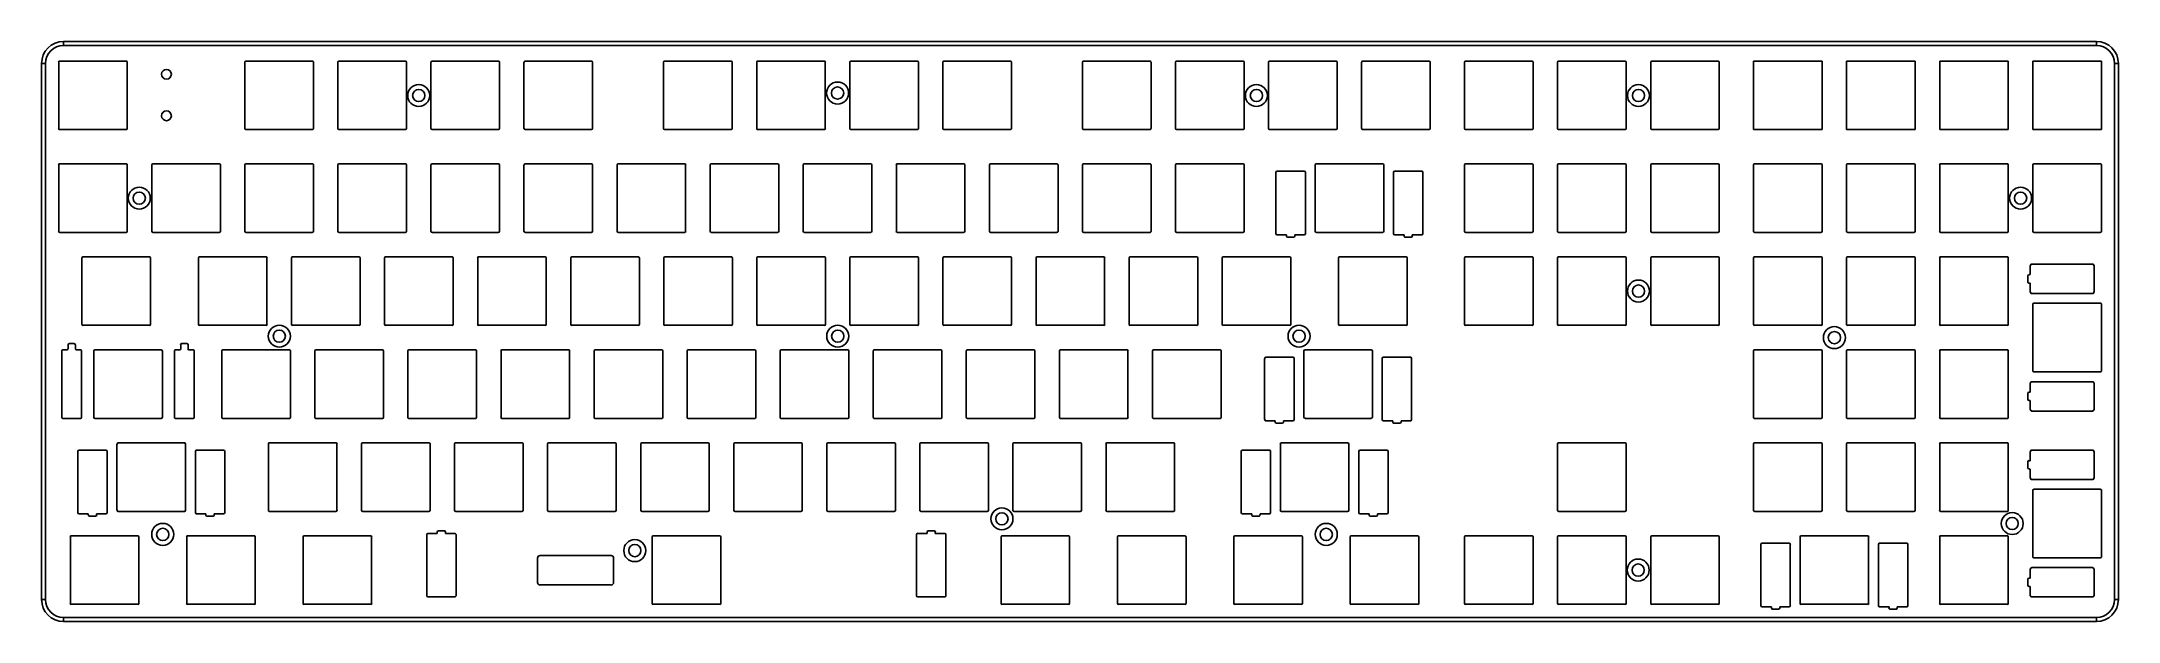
# Model space of a CAD drawing. Header units: millimetres. Extents: x 153 to 294, y 234 to 274.
import ezdxf

# ---------------------------------------------------------------- set-up
doc = ezdxf.new("R2010")
doc.units = ezdxf.units.MM
doc.header["$LTSCALE"] = 30.734
doc.layers.get('0').update_dxf_attribs({"linetype": 'CONTINUOUS'})

msp = doc.modelspace()

# ---------------------------------------------------------------- linework, layer by layer
at = {"color": 7, "linetype": 'Continuous'}
for p, q in [((154.54, 273.96), (154.54, 273.69)), ((154.54, 273.96), (292.87, 273.96)), ((292.87, 273.69), (154.54, 273.69)), ((292.87, 273.69), (292.87, 273.96)), ((153.04, 235.96), (153.04, 272.46)), ((153.31, 272.46), (153.04, 272.46)), ((153.31, 272.46), (153.31, 235.96)), ((154.21, 272.56), (154.21, 268.03)), ((158.81, 272.63), (154.27, 272.63)), ((158.87, 268.03), (158.87, 272.56)), ((166.87, 272.56), (166.87, 268.03)), ((171.47, 272.63), (166.94, 272.63)), ((171.54, 268.03), (171.54, 272.56)), ((173.21, 272.56), (173.21, 268.03)), ((177.81, 272.63), (173.27, 272.63)), ((177.87, 268.03), (177.87, 272.56)), ((179.54, 272.56), (179.54, 268.03)), ((184.14, 272.63), (179.61, 272.63)), ((184.21, 268.03), (184.21, 272.56)), ((185.87, 272.56), (185.87, 268.03)), ((190.47, 272.63), (185.94, 272.63)), ((190.54, 268.03), (190.54, 272.56)), ((195.37, 272.56), (195.37, 268.03)), ((199.97, 272.63), (195.44, 272.63)), ((200.04, 268.03), (200.04, 272.56)), ((201.71, 272.56), (201.71, 268.03)), ((206.31, 272.63), (201.77, 272.63)), ((206.37, 268.03), (206.37, 272.56)), ((208.04, 272.56), (208.04, 268.03)), ((212.64, 272.63), (208.11, 272.63)), ((212.71, 268.03), (212.71, 272.56)), ((214.37, 272.56), (214.37, 268.03)), ((218.97, 272.63), (214.44, 272.63)), ((219.04, 268.03), (219.04, 272.56)), ((223.87, 272.56), (223.87, 268.03)), ((228.47, 272.63), (223.94, 272.63)), ((228.54, 268.03), (228.54, 272.56)), ((230.21, 272.56), (230.21, 268.03)), ((234.81, 272.63), (230.27, 272.63)), ((234.87, 268.03), (234.87, 272.56)), ((236.54, 272.56), (236.54, 268.03)), ((241.14, 272.63), (236.61, 272.63)), ((241.21, 268.03), (241.21, 272.56)), ((242.87, 272.56), (242.87, 268.03)), ((247.47, 272.63), (242.94, 272.63)), ((247.54, 268.03), (247.54, 272.56)), ((249.87, 272.56), (249.87, 268.03)), ((254.47, 272.63), (249.94, 272.63)), ((254.54, 268.03), (254.54, 272.56)), ((256.21, 272.56), (256.21, 268.03)), ((260.81, 272.63), (256.27, 272.63)), ((260.87, 268.03), (260.87, 272.56)), ((262.54, 272.56), (262.54, 268.03)), ((267.14, 272.63), (262.61, 272.63)), ((267.21, 268.03), (267.21, 272.56)), ((269.54, 272.63), (274.21, 272.63)), ((269.54, 267.96), (269.54, 272.63)), ((274.21, 272.63), (274.21, 267.96)), ((275.87, 272.63), (280.54, 272.63)), ((275.87, 267.96), (275.87, 272.63)), ((280.54, 272.63), (280.54, 267.96)), ((282.21, 272.63), (286.87, 272.63)), ((282.21, 267.96), (282.21, 272.63)), ((286.87, 272.63), (286.87, 267.96)), ((288.54, 272.63), (293.21, 272.63)), ((288.54, 267.96), (288.54, 272.63)), ((293.21, 272.63), (293.21, 267.96)), ((294.37, 272.46), (294.11, 272.46)), ((294.11, 235.96), (294.11, 272.46)), ((294.37, 272.46), (294.37, 235.96)), ((154.27, 267.96), (158.81, 267.96)), ((166.94, 267.96), (171.47, 267.96)), ((173.27, 267.96), (177.81, 267.96)), ((179.61, 267.96), (184.14, 267.96)), ((185.94, 267.96), (190.47, 267.96)), ((195.44, 267.96), (199.97, 267.96)), ((201.77, 267.96), (206.31, 267.96)), ((208.11, 267.96), (212.64, 267.96)), ((214.44, 267.96), (218.97, 267.96)), ((223.94, 267.96), (228.47, 267.96)), ((230.27, 267.96), (234.81, 267.96)), ((236.61, 267.96), (241.14, 267.96)), ((242.94, 267.96), (247.47, 267.96)), ((249.94, 267.96), (254.47, 267.96)), ((256.27, 267.96), (260.81, 267.96)), ((262.61, 267.96), (267.14, 267.96)), ((274.21, 267.96), (269.54, 267.96)), ((280.54, 267.96), (275.87, 267.96)), ((286.87, 267.96), (282.21, 267.96)), ((293.21, 267.96), (288.54, 267.96)), ((154.21, 265.56), (154.21, 261.03)), ((158.81, 265.63), (154.27, 265.63)), ((158.87, 261.03), (158.87, 265.56)), ((160.54, 265.56), (160.54, 261.03)), ((165.14, 265.63), (160.61, 265.63)), ((165.21, 261.03), (165.21, 265.56)), ((166.87, 265.56), (166.87, 261.03)), ((171.47, 265.63), (166.94, 265.63)), ((171.54, 261.03), (171.54, 265.56)), ((173.21, 265.56), (173.21, 261.03)), ((177.81, 265.63), (173.27, 265.63)), ((177.87, 261.03), (177.87, 265.56)), ((179.54, 265.56), (179.54, 261.03)), ((184.14, 265.63), (179.61, 265.63)), ((184.21, 261.03), (184.21, 265.56)), ((185.87, 265.56), (185.87, 261.03)), ((190.47, 265.63), (185.94, 265.63)), ((190.54, 261.03), (190.54, 265.56)), ((192.21, 265.56), (192.21, 261.03)), ((196.81, 265.63), (192.27, 265.63)), ((196.87, 261.03), (196.87, 265.56)), ((198.54, 265.56), (198.54, 261.03)), ((203.14, 265.63), (198.61, 265.63)), ((203.21, 261.03), (203.21, 265.56)), ((204.87, 265.56), (204.87, 261.03)), ((209.47, 265.63), (204.94, 265.63)), ((209.54, 261.03), (209.54, 265.56)), ((211.21, 265.56), (211.21, 261.03)), ((215.81, 265.63), (211.27, 265.63)), ((215.87, 261.03), (215.87, 265.56)), ((217.54, 265.56), (217.54, 261.03)), ((222.14, 265.63), (217.61, 265.63)), ((222.21, 261.03), (222.21, 265.56)), ((223.87, 265.56), (223.87, 261.03)), ((228.47, 265.63), (223.94, 265.63)), ((228.54, 261.03), (228.54, 265.56)), ((230.21, 265.56), (230.21, 261.03)), ((234.81, 265.63), (230.27, 265.63)), ((234.87, 261.03), (234.87, 265.56)), ((237.04, 265.04), (237.04, 260.88)), ((238.96, 265.13), (237.12, 265.13)), ((239.04, 260.88), (239.04, 265.04)), ((239.71, 265.56), (239.71, 261.03)), ((244.31, 265.63), (239.77, 265.63)), ((244.37, 261.03), (244.37, 265.56)), ((245.04, 265.04), (245.04, 260.88)), ((246.96, 265.13), (245.12, 265.13)), ((247.04, 260.88), (247.04, 265.04)), ((249.87, 265.56), (249.87, 261.03)), ((254.47, 265.63), (249.94, 265.63)), ((254.54, 261.03), (254.54, 265.56)), ((256.21, 265.56), (256.21, 261.03)), ((260.81, 265.63), (256.27, 265.63)), ((260.87, 261.03), (260.87, 265.56)), ((262.54, 265.56), (262.54, 261.03)), ((267.14, 265.63), (262.61, 265.63)), ((267.21, 261.03), (267.21, 265.56)), ((269.54, 265.56), (269.54, 261.03)), ((274.14, 265.63), (269.61, 265.63)), ((274.21, 261.03), (274.21, 265.56)), ((275.87, 265.56), (275.87, 261.03)), ((280.47, 265.63), (275.94, 265.63)), ((280.54, 261.03), (280.54, 265.56)), ((282.21, 265.56), (282.21, 261.03)), ((286.81, 265.63), (282.27, 265.63)), ((286.87, 261.03), (286.87, 265.56)), ((288.54, 265.56), (288.54, 261.03)), ((293.14, 265.63), (288.61, 265.63)), ((293.21, 261.03), (293.21, 265.56)), ((154.27, 260.96), (158.81, 260.96)), ((160.61, 260.96), (165.14, 260.96)), ((166.94, 260.96), (171.47, 260.96)), ((173.27, 260.96), (177.81, 260.96)), ((179.61, 260.96), (184.14, 260.96)), ((185.94, 260.96), (190.47, 260.96)), ((192.27, 260.96), (196.81, 260.96)), ((198.61, 260.96), (203.14, 260.96)), ((204.94, 260.96), (209.47, 260.96)), ((211.27, 260.96), (215.81, 260.96)), ((217.61, 260.96), (222.14, 260.96)), ((223.94, 260.96), (228.47, 260.96)), ((230.27, 260.96), (234.81, 260.96)), ((237.12, 260.79), (237.76, 260.79)), ((237.76, 260.79), (237.76, 260.71)), ((237.84, 260.63), (238.24, 260.63)), ((238.32, 260.79), (238.96, 260.79)), ((238.32, 260.71), (238.32, 260.79)), ((239.77, 260.96), (244.31, 260.96)), ((245.12, 260.79), (245.76, 260.79)), ((245.76, 260.79), (245.76, 260.71)), ((245.84, 260.63), (246.24, 260.63)), ((246.32, 260.79), (246.96, 260.79)), ((246.32, 260.71), (246.32, 260.79)), ((249.94, 260.96), (254.47, 260.96)), ((256.27, 260.96), (260.81, 260.96)), ((262.61, 260.96), (267.14, 260.96)), ((269.61, 260.96), (274.14, 260.96)), ((275.94, 260.96), (280.47, 260.96)), ((282.27, 260.96), (286.81, 260.96)), ((288.61, 260.96), (293.14, 260.96)), ((155.79, 259.23), (155.79, 254.69)), ((160.39, 259.29), (155.86, 259.29)), ((160.46, 254.69), (160.46, 259.23)), ((163.72, 259.23), (163.72, 254.69)), ((168.32, 259.29), (163.78, 259.29)), ((168.38, 254.69), (168.38, 259.23)), ((170.05, 259.23), (170.05, 254.69)), ((174.65, 259.29), (170.12, 259.29)), ((174.72, 254.69), (174.72, 259.23)), ((176.38, 259.23), (176.38, 254.69)), ((180.98, 259.29), (176.45, 259.29)), ((181.05, 254.69), (181.05, 259.23)), ((182.72, 259.23), (182.72, 254.69)), ((187.32, 259.29), (182.78, 259.29)), ((187.38, 254.69), (187.38, 259.23)), ((189.05, 259.23), (189.05, 254.69)), ((193.65, 259.29), (189.12, 259.29)), ((193.72, 254.69), (193.72, 259.23)), ((195.38, 259.23), (195.38, 254.69)), ((199.98, 259.29), (195.45, 259.29)), ((200.05, 254.69), (200.05, 259.23)), ((201.72, 259.23), (201.72, 254.69)), ((206.32, 259.29), (201.78, 259.29)), ((206.38, 254.69), (206.38, 259.23)), ((208.05, 259.23), (208.05, 254.69)), ((212.65, 259.29), (208.12, 259.29)), ((212.72, 254.69), (212.72, 259.23)), ((214.38, 259.23), (214.38, 254.69)), ((218.98, 259.29), (214.45, 259.29)), ((219.05, 254.69), (219.05, 259.23)), ((220.72, 259.23), (220.72, 254.69)), ((225.32, 259.29), (220.78, 259.29)), ((225.38, 254.69), (225.38, 259.23)), ((227.05, 259.23), (227.05, 254.69)), ((231.65, 259.29), (227.12, 259.29)), ((231.72, 254.69), (231.72, 259.23)), ((233.38, 259.23), (233.38, 254.69)), ((237.98, 259.29), (233.45, 259.29)), ((238.05, 254.69), (238.05, 259.23)), ((241.3, 259.23), (241.3, 254.69)), ((245.9, 259.29), (241.37, 259.29)), ((245.97, 254.69), (245.97, 259.23)), ((249.87, 259.23), (249.87, 254.69)), ((254.47, 259.29), (249.94, 259.29)), ((254.54, 254.69), (254.54, 259.23)), ((256.21, 259.23), (256.21, 254.69)), ((260.81, 259.29), (256.27, 259.29)), ((260.87, 254.69), (260.87, 259.23)), ((262.54, 259.23), (262.54, 254.69)), ((267.14, 259.29), (262.61, 259.29)), ((267.21, 254.69), (267.21, 259.23)), ((269.54, 259.23), (269.54, 254.69)), ((274.14, 259.29), (269.61, 259.29)), ((274.21, 254.69), (274.21, 259.23)), ((275.87, 259.23), (275.87, 254.69)), ((280.47, 259.29), (275.94, 259.29)), ((280.54, 254.69), (280.54, 259.23)), ((282.21, 259.23), (282.21, 254.69)), ((286.81, 259.29), (282.27, 259.29)), ((286.87, 254.69), (286.87, 259.23)), ((288.37, 258.71), (288.37, 258.08)), ((292.62, 258.79), (288.46, 258.79)), ((292.71, 256.88), (292.71, 258.71)), ((288.21, 257.99), (288.21, 257.59)), ((288.37, 258.08), (288.29, 258.08)), ((288.29, 257.51), (288.37, 257.51)), ((288.37, 257.51), (288.37, 256.88)), ((288.46, 256.79), (292.62, 256.79)), ((288.54, 256.06), (288.54, 251.53)), ((293.14, 256.13), (288.61, 256.13)), ((293.21, 251.53), (293.21, 256.06)), ((155.86, 254.63), (160.39, 254.63)), ((163.78, 254.63), (168.32, 254.63)), ((170.12, 254.63), (174.65, 254.63)), ((176.45, 254.63), (180.98, 254.63)), ((182.78, 254.63), (187.32, 254.63)), ((189.12, 254.63), (193.65, 254.63)), ((195.45, 254.63), (199.98, 254.63)), ((201.78, 254.63), (206.32, 254.63)), ((208.12, 254.63), (212.65, 254.63)), ((214.45, 254.63), (218.98, 254.63)), ((220.78, 254.63), (225.32, 254.63)), ((227.12, 254.63), (231.65, 254.63)), ((233.45, 254.63), (237.98, 254.63)), ((241.37, 254.63), (245.9, 254.63)), ((249.94, 254.63), (254.47, 254.63)), ((256.27, 254.63), (260.81, 254.63)), ((262.61, 254.63), (267.14, 254.63)), ((269.61, 254.63), (274.14, 254.63)), ((275.94, 254.63), (280.47, 254.63)), ((282.27, 254.63), (286.81, 254.63)), ((154.84, 253.31), (154.84, 253.03)), ((155.27, 253.38), (154.91, 253.38)), ((155.34, 253.03), (155.34, 253.31)), ((162.51, 253.31), (162.51, 253.03)), ((162.94, 253.38), (162.57, 253.38)), ((163.01, 253.03), (163.01, 253.31)), ((154.42, 252.89), (154.42, 248.36)), ((154.77, 252.96), (154.49, 252.96)), ((155.69, 252.96), (155.41, 252.96)), ((155.76, 248.36), (155.76, 252.89)), ((156.59, 248.38), (156.59, 252.87)), ((156.68, 252.96), (161.17, 252.96)), ((161.26, 252.87), (161.26, 248.38)), ((162.09, 252.89), (162.09, 248.36)), ((162.44, 252.96), (162.16, 252.96)), ((163.36, 252.96), (163.07, 252.96)), ((163.42, 248.36), (163.42, 252.89)), ((165.31, 252.89), (165.31, 248.36)), ((169.91, 252.96), (165.37, 252.96)), ((169.97, 248.36), (169.97, 252.89)), ((171.64, 252.89), (171.64, 248.36)), ((176.24, 252.96), (171.71, 252.96)), ((176.31, 248.36), (176.31, 252.89)), ((177.97, 252.89), (177.97, 248.36)), ((182.57, 252.96), (178.04, 252.96)), ((182.64, 248.36), (182.64, 252.89)), ((184.31, 252.89), (184.31, 248.36)), ((188.91, 252.96), (184.37, 252.96)), ((188.97, 248.36), (188.97, 252.89)), ((190.64, 252.89), (190.64, 248.36)), ((195.24, 252.96), (190.71, 252.96)), ((195.31, 248.36), (195.31, 252.89)), ((196.97, 252.89), (196.97, 248.36)), ((201.57, 252.96), (197.04, 252.96)), ((201.64, 248.36), (201.64, 252.89)), ((203.31, 252.89), (203.31, 248.36)), ((207.91, 252.96), (203.37, 252.96)), ((207.97, 248.36), (207.97, 252.89)), ((209.64, 252.89), (209.64, 248.36)), ((214.24, 252.96), (209.71, 252.96)), ((214.31, 248.36), (214.31, 252.89)), ((215.97, 252.89), (215.97, 248.36)), ((220.57, 252.96), (216.04, 252.96)), ((220.64, 248.36), (220.64, 252.89)), ((222.31, 252.89), (222.31, 248.36)), ((226.91, 252.96), (222.37, 252.96)), ((226.97, 248.36), (226.97, 252.89)), ((228.64, 252.89), (228.64, 248.36)), ((233.24, 252.96), (228.71, 252.96)), ((233.31, 248.36), (233.31, 252.89)), ((236.27, 252.38), (236.27, 248.21)), ((238.19, 252.46), (236.36, 252.46)), ((238.27, 248.21), (238.27, 252.38)), ((238.94, 252.88), (238.94, 248.38)), ((243.52, 252.96), (239.02, 252.96)), ((243.61, 248.38), (243.61, 252.88)), ((244.27, 252.38), (244.27, 248.21)), ((246.19, 252.46), (244.36, 252.46)), ((246.27, 248.21), (246.27, 252.38)), ((269.54, 252.89), (269.54, 248.36)), ((274.14, 252.96), (269.61, 252.96)), ((274.21, 248.36), (274.21, 252.89)), ((275.87, 252.89), (275.87, 248.36)), ((280.47, 252.96), (275.94, 252.96)), ((280.54, 248.36), (280.54, 252.89)), ((282.21, 252.89), (282.21, 248.36)), ((286.81, 252.96), (282.27, 252.96)), ((286.87, 248.36), (286.87, 252.89)), ((288.37, 250.71), (288.37, 250.08)), ((292.62, 250.79), (288.46, 250.79)), ((288.61, 251.46), (293.14, 251.46)), ((292.71, 248.88), (292.71, 250.71)), ((288.21, 249.99), (288.21, 249.59)), ((288.37, 250.08), (288.29, 250.08)), ((288.29, 249.51), (288.37, 249.51)), ((288.37, 249.51), (288.37, 248.88)), ((288.46, 248.79), (292.62, 248.79)), ((154.49, 248.29), (155.69, 248.29)), ((161.17, 248.29), (156.68, 248.29)), ((162.16, 248.29), (163.36, 248.29)), ((165.37, 248.29), (169.91, 248.29)), ((171.71, 248.29), (176.24, 248.29)), ((178.04, 248.29), (182.57, 248.29)), ((184.37, 248.29), (188.91, 248.29)), ((190.71, 248.29), (195.24, 248.29)), ((197.04, 248.29), (201.57, 248.29)), ((203.37, 248.29), (207.91, 248.29)), ((209.71, 248.29), (214.24, 248.29)), ((216.04, 248.29), (220.57, 248.29)), ((222.37, 248.29), (226.91, 248.29)), ((228.71, 248.29), (233.24, 248.29)), ((236.36, 248.13), (236.99, 248.13)), ((236.99, 248.13), (236.99, 248.04)), ((237.07, 247.96), (237.47, 247.96)), ((237.56, 248.13), (238.19, 248.13)), ((237.56, 248.04), (237.56, 248.13)), ((239.02, 248.29), (243.52, 248.29)), ((244.36, 248.13), (244.99, 248.13)), ((244.99, 248.13), (244.99, 248.04)), ((245.07, 247.96), (245.47, 247.96)), ((245.56, 248.13), (246.19, 248.13)), ((245.56, 248.04), (245.56, 248.13)), ((269.61, 248.29), (274.14, 248.29)), ((275.94, 248.29), (280.47, 248.29)), ((282.27, 248.29), (286.81, 248.29)), ((155.51, 246.04), (155.51, 241.88)), ((157.42, 246.13), (155.59, 246.13)), ((157.51, 241.88), (157.51, 246.04)), ((158.17, 246.54), (158.17, 242.04)), ((162.76, 246.63), (158.26, 246.63)), ((162.84, 242.04), (162.84, 246.54)), ((163.51, 246.04), (163.51, 241.88)), ((165.42, 246.13), (163.59, 246.13)), ((165.51, 241.88), (165.51, 246.04)), ((168.48, 246.56), (168.48, 242.03)), ((173.08, 246.63), (168.54, 246.63)), ((173.14, 242.03), (173.14, 246.56)), ((174.81, 246.56), (174.81, 242.03)), ((179.41, 246.63), (174.88, 246.63)), ((179.48, 242.03), (179.48, 246.56)), ((181.14, 246.56), (181.14, 242.03)), ((185.74, 246.63), (181.21, 246.63)), ((185.81, 242.03), (185.81, 246.56)), ((187.48, 246.56), (187.48, 242.03)), ((192.08, 246.63), (187.54, 246.63)), ((192.14, 242.03), (192.14, 246.56)), ((193.81, 246.56), (193.81, 242.03)), ((198.41, 246.63), (193.88, 246.63)), ((198.48, 242.03), (198.48, 246.56)), ((200.14, 246.56), (200.14, 242.03)), ((204.74, 246.63), (200.21, 246.63)), ((204.81, 242.03), (204.81, 246.56)), ((206.48, 246.56), (206.48, 242.03)), ((211.08, 246.63), (206.54, 246.63)), ((211.14, 242.03), (211.14, 246.56)), ((212.81, 246.56), (212.81, 242.03)), ((217.41, 246.63), (212.88, 246.63)), ((217.48, 242.03), (217.48, 246.56)), ((219.14, 246.56), (219.14, 242.03)), ((223.74, 246.63), (219.21, 246.63)), ((223.81, 242.03), (223.81, 246.56)), ((225.48, 246.56), (225.48, 242.03)), ((230.08, 246.63), (225.54, 246.63)), ((230.14, 242.03), (230.14, 246.56)), ((234.67, 241.88), (234.67, 246.04)), ((234.76, 246.13), (236.59, 246.13)), ((236.67, 246.04), (236.67, 241.88)), ((237.34, 246.54), (237.34, 242.04)), ((241.92, 246.63), (237.42, 246.63)), ((242.01, 242.04), (242.01, 246.54)), ((242.67, 241.88), (242.67, 246.04)), ((242.76, 246.13), (244.59, 246.13)), ((244.67, 246.04), (244.67, 241.88)), ((256.21, 246.56), (256.21, 242.03)), ((260.81, 246.63), (256.27, 246.63)), ((260.87, 242.03), (260.87, 246.56)), ((269.54, 246.56), (269.54, 242.03)), ((274.14, 246.63), (269.61, 246.63)), ((274.21, 242.03), (274.21, 246.56)), ((275.87, 246.56), (275.87, 242.03)), ((280.47, 246.63), (275.94, 246.63)), ((280.54, 242.03), (280.54, 246.56)), ((282.21, 246.56), (282.21, 242.03)), ((286.81, 246.63), (282.27, 246.63)), ((286.87, 242.03), (286.87, 246.56)), ((288.37, 246.04), (288.37, 245.41)), ((292.62, 246.13), (288.46, 246.13)), ((292.71, 244.21), (292.71, 246.04)), ((288.21, 245.33), (288.21, 244.93)), ((288.37, 245.41), (288.29, 245.41)), ((288.29, 244.84), (288.37, 244.84)), ((288.37, 244.84), (288.37, 244.21)), ((288.46, 244.13), (292.62, 244.13)), ((288.54, 243.39), (288.54, 238.86)), ((293.14, 243.46), (288.61, 243.46)), ((293.21, 238.86), (293.21, 243.39)), ((155.59, 241.79), (156.22, 241.79)), ((156.22, 241.79), (156.22, 241.71)), ((156.79, 241.71), (156.79, 241.79)), ((156.79, 241.79), (157.42, 241.79)), ((158.26, 241.96), (162.76, 241.96)), ((163.59, 241.79), (164.22, 241.79)), ((164.22, 241.79), (164.22, 241.71)), ((164.79, 241.71), (164.79, 241.79)), ((164.79, 241.79), (165.42, 241.79)), ((168.54, 241.96), (173.08, 241.96)), ((174.88, 241.96), (179.41, 241.96)), ((181.21, 241.96), (185.74, 241.96)), ((187.54, 241.96), (192.08, 241.96)), ((193.88, 241.96), (198.41, 241.96)), ((200.21, 241.96), (204.74, 241.96)), ((206.54, 241.96), (211.08, 241.96)), ((212.88, 241.96), (217.41, 241.96)), ((219.21, 241.96), (223.74, 241.96)), ((225.54, 241.96), (230.08, 241.96)), ((235.39, 241.79), (234.76, 241.79)), ((235.39, 241.71), (235.39, 241.79)), ((236.59, 241.79), (235.96, 241.79)), ((235.96, 241.79), (235.96, 241.71)), ((237.42, 241.96), (241.92, 241.96)), ((243.39, 241.79), (242.76, 241.79)), ((243.39, 241.71), (243.39, 241.79)), ((244.59, 241.79), (243.96, 241.79)), ((243.96, 241.79), (243.96, 241.71)), ((256.27, 241.96), (260.81, 241.96)), ((269.61, 241.96), (274.14, 241.96)), ((275.94, 241.96), (280.47, 241.96)), ((282.27, 241.96), (286.81, 241.96)), ((159.6, 240.29), (155.06, 240.29)), ((156.31, 241.63), (156.71, 241.63)), ((167.52, 240.29), (162.98, 240.29)), ((164.31, 241.63), (164.71, 241.63)), ((175.44, 240.29), (170.9, 240.29)), ((179.25, 240.38), (179.25, 236.21)), ((179.96, 240.46), (179.33, 240.46)), ((179.96, 240.54), (179.96, 240.46)), ((180.45, 240.63), (180.05, 240.63)), ((180.53, 240.46), (180.53, 240.54)), ((181.16, 240.46), (180.53, 240.46)), ((181.25, 236.21), (181.25, 240.38)), ((199.19, 240.29), (194.66, 240.29)), ((212.58, 240.38), (212.58, 236.21)), ((213.3, 240.46), (212.66, 240.46)), ((213.3, 240.54), (213.3, 240.46)), ((213.78, 240.63), (213.38, 240.63)), ((213.86, 240.46), (213.86, 240.54)), ((214.5, 240.46), (213.86, 240.46)), ((214.58, 236.21), (214.58, 240.38)), ((222.93, 240.29), (218.4, 240.29)), ((230.85, 240.29), (226.32, 240.29)), ((238.77, 240.29), (234.24, 240.29)), ((235.87, 241.63), (235.47, 241.63)), ((246.69, 240.29), (242.16, 240.29)), ((243.87, 241.63), (243.47, 241.63)), ((254.47, 240.29), (249.94, 240.29)), ((260.81, 240.29), (256.27, 240.29)), ((267.14, 240.29), (262.61, 240.29)), ((277.31, 240.29), (272.77, 240.29)), ((286.81, 240.29), (282.27, 240.29)), ((155, 240.23), (155, 235.69)), ((159.66, 235.69), (159.66, 240.23)), ((162.92, 240.23), (162.92, 235.69)), ((167.58, 235.69), (167.58, 240.23)), ((170.84, 240.23), (170.84, 235.69)), ((175.5, 235.69), (175.5, 240.23)), ((186.96, 238.95), (191.8, 238.95)), ((194.59, 240.23), (194.59, 235.69)), ((199.26, 235.69), (199.26, 240.23)), ((218.33, 240.23), (218.33, 235.69)), ((223, 235.69), (223, 240.23)), ((226.25, 240.23), (226.25, 235.69)), ((230.92, 235.69), (230.92, 240.23)), ((234.17, 240.23), (234.17, 235.69)), ((238.84, 235.69), (238.84, 240.23)), ((242.09, 240.23), (242.09, 235.69)), ((246.76, 235.69), (246.76, 240.23)), ((249.87, 240.23), (249.87, 235.69)), ((254.54, 235.69), (254.54, 240.23)), ((256.21, 240.23), (256.21, 235.69)), ((260.87, 235.69), (260.87, 240.23)), ((262.54, 240.23), (262.54, 235.69)), ((267.21, 235.69), (267.21, 240.23)), ((270.04, 239.71), (270.04, 235.54)), ((271.96, 239.79), (270.12, 239.79)), ((272.04, 235.54), (272.04, 239.71)), ((272.71, 240.23), (272.71, 235.69)), ((277.37, 235.69), (277.37, 240.23)), ((278.04, 239.71), (278.04, 235.54)), ((279.96, 239.79), (278.12, 239.79)), ((280.04, 235.54), (280.04, 239.71)), ((282.21, 240.23), (282.21, 235.69)), ((286.87, 235.69), (286.87, 240.23)), ((186.8, 237.11), (186.8, 238.78)), ((191.96, 238.78), (191.96, 237.11)), ((288.37, 238.04), (288.37, 237.41)), ((292.62, 238.13), (288.46, 238.13)), ((288.61, 238.79), (293.14, 238.79)), ((292.71, 236.21), (292.71, 238.04)), ((179.33, 236.13), (181.16, 236.13)), ((191.8, 236.95), (186.96, 236.95)), ((212.66, 236.13), (214.5, 236.13)), ((288.21, 237.33), (288.21, 236.93)), ((288.37, 237.41), (288.29, 237.41)), ((288.29, 236.84), (288.37, 236.84)), ((288.37, 236.84), (288.37, 236.21)), ((288.46, 236.13), (292.62, 236.13)), ((153.04, 235.96), (153.31, 235.96)), ((154.54, 234.73), (154.54, 234.46)), ((154.54, 234.73), (292.87, 234.73)), ((155.06, 235.63), (159.6, 235.63)), ((162.98, 235.63), (167.52, 235.63)), ((170.9, 235.63), (175.44, 235.63)), ((194.66, 235.63), (199.19, 235.63)), ((218.4, 235.63), (222.93, 235.63)), ((226.32, 235.63), (230.85, 235.63)), ((234.24, 235.63), (238.77, 235.63)), ((242.16, 235.63), (246.69, 235.63)), ((249.94, 235.63), (254.47, 235.63)), ((256.27, 235.63), (260.81, 235.63)), ((262.61, 235.63), (267.14, 235.63)), ((270.12, 235.46), (270.76, 235.46)), ((270.76, 235.46), (270.76, 235.38)), ((270.84, 235.29), (271.24, 235.29)), ((271.32, 235.46), (271.96, 235.46)), ((271.32, 235.38), (271.32, 235.46)), ((272.77, 235.63), (277.31, 235.63)), ((278.12, 235.46), (278.76, 235.46)), ((278.76, 235.46), (278.76, 235.38)), ((278.84, 235.29), (279.24, 235.29)), ((279.32, 235.46), (279.96, 235.46)), ((279.32, 235.38), (279.32, 235.46)), ((282.27, 235.63), (286.81, 235.63)), ((292.87, 234.46), (292.87, 234.73)), ((294.11, 235.96), (294.37, 235.96)), ((292.87, 234.46), (154.54, 234.46))]:
    msp.add_line(p, q, dxfattribs=at)
for centre, radius in [((161.54, 271.73), 0.333), ((178.71, 270.28), 0.75), ((178.71, 270.28), 0.417), ((207.21, 270.45), 0.75), ((207.21, 270.45), 0.417), ((235.71, 270.28), 0.75), ((235.71, 270.28), 0.417), ((261.71, 270.28), 0.75), ((261.71, 270.28), 0.417), ((161.54, 268.9), 0.333), ((159.69, 263.29), 0.75), ((159.69, 263.29), 0.417), ((287.71, 263.29), 0.75), ((287.71, 263.29), 0.417), ((261.71, 256.96), 0.75), ((261.71, 256.96), 0.417), ((169.22, 253.89), 0.75), ((207.22, 253.89), 0.75), ((238.61, 253.89), 0.75), ((275.04, 253.79), 0.75), ((169.22, 253.89), 0.417), ((207.22, 253.89), 0.417), ((238.61, 253.89), 0.417), ((275.04, 253.79), 0.417), ((218.39, 241.45), 0.75), ((218.39, 241.45), 0.417), ((287.14, 241.13), 0.75), ((161.29, 240.39), 0.75), ((161.29, 240.39), 0.417), ((240.46, 240.39), 0.75), ((240.46, 240.39), 0.417), ((287.14, 241.13), 0.417), ((193.41, 239.29), 0.75), ((193.41, 239.29), 0.417), ((261.69, 237.96), 0.75), ((261.69, 237.96), 0.417)]:
    msp.add_circle(centre, radius, dxfattribs=at)
for centre, radius, start, end in [((154.54, 272.46), 1.5, 90, 180), ((154.54, 272.46), 1.23, 90, 180), ((292.87, 272.46), 1.5, 0, 90), ((292.87, 272.46), 1.23, 0, 90), ((154.27, 272.56), 0.0667, 90, 180), ((158.81, 272.56), 0.0667, 0, 90), ((166.94, 272.56), 0.0667, 90, 180), ((171.47, 272.56), 0.0667, 0, 90), ((173.27, 272.56), 0.0667, 90, 180), ((177.81, 272.56), 0.0667, 0, 90), ((179.61, 272.56), 0.0667, 90, 180), ((184.14, 272.56), 0.0667, 0, 90), ((185.94, 272.56), 0.0667, 90, 180), ((190.47, 272.56), 0.0667, 0, 90), ((195.44, 272.56), 0.0667, 90, 180), ((199.97, 272.56), 0.0667, 0, 90), ((201.77, 272.56), 0.0667, 90, 180), ((206.31, 272.56), 0.0667, 0, 90), ((208.11, 272.56), 0.0667, 90, 180), ((212.64, 272.56), 0.0667, 0, 90), ((214.44, 272.56), 0.0667, 90, 180), ((218.97, 272.56), 0.0667, 0, 90), ((223.94, 272.56), 0.0667, 90, 180), ((228.47, 272.56), 0.0667, 0, 90), ((230.27, 272.56), 0.0667, 90, 180), ((234.81, 272.56), 0.0667, 0, 90), ((236.61, 272.56), 0.0667, 90, 180), ((241.14, 272.56), 0.0667, 0, 90), ((242.94, 272.56), 0.0667, 90, 180), ((247.47, 272.56), 0.0667, 0, 90), ((249.94, 272.56), 0.0667, 90, 180), ((254.47, 272.56), 0.0667, 0, 90), ((256.27, 272.56), 0.0667, 90, 180), ((260.81, 272.56), 0.0667, 0, 90), ((262.61, 272.56), 0.0667, 90, 180), ((267.14, 272.56), 0.0667, 0, 90), ((154.27, 268.03), 0.0667, 180, 270), ((158.81, 268.03), 0.0667, 270, 360), ((166.94, 268.03), 0.0667, 180, 270), ((171.47, 268.03), 0.0667, 270, 360), ((173.27, 268.03), 0.0667, 180, 270), ((177.81, 268.03), 0.0667, 270, 360), ((179.61, 268.03), 0.0667, 180, 270), ((184.14, 268.03), 0.0667, 270, 360), ((185.94, 268.03), 0.0667, 180, 270), ((190.47, 268.03), 0.0667, 270, 360), ((195.44, 268.03), 0.0667, 180, 270), ((199.97, 268.03), 0.0667, 270, 360), ((201.77, 268.03), 0.0667, 180, 270), ((206.31, 268.03), 0.0667, 270, 360), ((208.11, 268.03), 0.0667, 180, 270), ((212.64, 268.03), 0.0667, 270, 360), ((214.44, 268.03), 0.0667, 180, 270), ((218.97, 268.03), 0.0667, 270, 360), ((223.94, 268.03), 0.0667, 180, 270), ((228.47, 268.03), 0.0667, 270, 360), ((230.27, 268.03), 0.0667, 180, 270), ((234.81, 268.03), 0.0667, 270, 360), ((236.61, 268.03), 0.0667, 180, 270), ((241.14, 268.03), 0.0667, 270, 360), ((242.94, 268.03), 0.0667, 180, 270), ((247.47, 268.03), 0.0667, 270, 360), ((249.94, 268.03), 0.0667, 180, 270), ((254.47, 268.03), 0.0667, 270, 360), ((256.27, 268.03), 0.0667, 180, 270), ((260.81, 268.03), 0.0667, 270, 360), ((262.61, 268.03), 0.0667, 180, 270), ((267.14, 268.03), 0.0667, 270, 360), ((154.27, 265.56), 0.0667, 90, 180), ((158.81, 265.56), 0.0667, 0, 90), ((160.61, 265.56), 0.0667, 90, 180), ((165.14, 265.56), 0.0667, 0, 90), ((166.94, 265.56), 0.0667, 90, 180), ((171.47, 265.56), 0.0667, 0, 90), ((173.27, 265.56), 0.0667, 90, 180), ((177.81, 265.56), 0.0667, 0, 90), ((179.61, 265.56), 0.0667, 90, 180), ((184.14, 265.56), 0.0667, 0, 90), ((185.94, 265.56), 0.0667, 90, 180), ((190.47, 265.56), 0.0667, 0, 90), ((192.27, 265.56), 0.0667, 90, 180), ((196.81, 265.56), 0.0667, 0, 90), ((198.61, 265.56), 0.0667, 90, 180), ((203.14, 265.56), 0.0667, 0, 90), ((204.94, 265.56), 0.0667, 90, 180), ((209.47, 265.56), 0.0667, 0, 90), ((211.27, 265.56), 0.0667, 90, 180), ((215.81, 265.56), 0.0667, 0, 90), ((217.61, 265.56), 0.0667, 90, 180), ((222.14, 265.56), 0.0667, 0, 90), ((223.94, 265.56), 0.0667, 90, 180), ((228.47, 265.56), 0.0667, 0, 90), ((230.27, 265.56), 0.0667, 90, 180), ((234.81, 265.56), 0.0667, 0, 90), ((237.12, 265.04), 0.0833, 90, 180), ((238.96, 265.04), 0.0833, 0, 90), ((239.77, 265.56), 0.0667, 90, 180), ((244.31, 265.56), 0.0667, 0, 90), ((245.12, 265.04), 0.0833, 90, 180), ((246.96, 265.04), 0.0833, 0, 90), ((249.94, 265.56), 0.0667, 90, 180), ((254.47, 265.56), 0.0667, 0, 90), ((256.27, 265.56), 0.0667, 90, 180), ((260.81, 265.56), 0.0667, 0, 90), ((262.61, 265.56), 0.0667, 90, 180), ((267.14, 265.56), 0.0667, 0, 90), ((269.61, 265.56), 0.0667, 90, 180), ((274.14, 265.56), 0.0667, 0, 90), ((275.94, 265.56), 0.0667, 90, 180), ((280.47, 265.56), 0.0667, 0, 90), ((282.27, 265.56), 0.0667, 90, 180), ((286.81, 265.56), 0.0667, 0, 90), ((288.61, 265.56), 0.0667, 90, 180), ((293.14, 265.56), 0.0667, 0, 90), ((154.27, 261.03), 0.0667, 180, 270), ((158.81, 261.03), 0.0667, 270, 360), ((160.61, 261.03), 0.0667, 180, 270), ((165.14, 261.03), 0.0667, 270, 360), ((166.94, 261.03), 0.0667, 180, 270), ((171.47, 261.03), 0.0667, 270, 360), ((173.27, 261.03), 0.0667, 180, 270), ((177.81, 261.03), 0.0667, 270, 360), ((179.61, 261.03), 0.0667, 180, 270), ((184.14, 261.03), 0.0667, 270, 360), ((185.94, 261.03), 0.0667, 180, 270), ((190.47, 261.03), 0.0667, 270, 360), ((192.27, 261.03), 0.0667, 180, 270), ((196.81, 261.03), 0.0667, 270, 360), ((198.61, 261.03), 0.0667, 180, 270), ((203.14, 261.03), 0.0667, 270, 360), ((204.94, 261.03), 0.0667, 180, 270), ((209.47, 261.03), 0.0667, 270, 360), ((211.27, 261.03), 0.0667, 180, 270), ((215.81, 261.03), 0.0667, 270, 360), ((217.61, 261.03), 0.0667, 180, 270), ((222.14, 261.03), 0.0667, 270, 360), ((223.94, 261.03), 0.0667, 180, 270), ((228.47, 261.03), 0.0667, 270, 360), ((230.27, 261.03), 0.0667, 180, 270), ((234.81, 261.03), 0.0667, 270, 360), ((237.12, 260.88), 0.0833, 180, 270), ((237.84, 260.71), 0.0833, 180, 270), ((238.24, 260.71), 0.0833, 270, 360), ((238.96, 260.88), 0.0833, 270, 360), ((239.77, 261.03), 0.0667, 180, 270), ((244.31, 261.03), 0.0667, 270, 360), ((245.12, 260.88), 0.0833, 180, 270), ((245.84, 260.71), 0.0833, 180, 270), ((246.24, 260.71), 0.0833, 270, 360), ((246.96, 260.88), 0.0833, 270, 360), ((249.94, 261.03), 0.0667, 180, 270), ((254.47, 261.03), 0.0667, 270, 360), ((256.27, 261.03), 0.0667, 180, 270), ((260.81, 261.03), 0.0667, 270, 360), ((262.61, 261.03), 0.0667, 180, 270), ((267.14, 261.03), 0.0667, 270, 360), ((269.61, 261.03), 0.0667, 180, 270), ((274.14, 261.03), 0.0667, 270, 360), ((275.94, 261.03), 0.0667, 180, 270), ((280.47, 261.03), 0.0667, 270, 360), ((282.27, 261.03), 0.0667, 180, 270), ((286.81, 261.03), 0.0667, 270, 360), ((288.61, 261.03), 0.0667, 180, 270), ((293.14, 261.03), 0.0667, 270, 360), ((155.86, 259.23), 0.0667, 90, 180), ((160.39, 259.23), 0.0667, 0, 90), ((163.78, 259.23), 0.0667, 90, 180), ((168.32, 259.23), 0.0667, 0, 90), ((170.12, 259.23), 0.0667, 90, 180), ((174.65, 259.23), 0.0667, 0, 90), ((176.45, 259.23), 0.0667, 90, 180), ((180.98, 259.23), 0.0667, 0, 90), ((182.78, 259.23), 0.0667, 90, 180), ((187.32, 259.23), 0.0667, 0, 90), ((189.12, 259.23), 0.0667, 90, 180), ((193.65, 259.23), 0.0667, 0, 90), ((195.45, 259.23), 0.0667, 90, 180), ((199.98, 259.23), 0.0667, 0, 90), ((201.78, 259.23), 0.0667, 90, 180), ((206.32, 259.23), 0.0667, 0, 90), ((208.12, 259.23), 0.0667, 90, 180), ((212.65, 259.23), 0.0667, 0, 90), ((214.45, 259.23), 0.0667, 90, 180), ((218.98, 259.23), 0.0667, 0, 90), ((220.78, 259.23), 0.0667, 90, 180), ((225.32, 259.23), 0.0667, 0, 90), ((227.12, 259.23), 0.0667, 90, 180), ((231.65, 259.23), 0.0667, 0, 90), ((233.45, 259.23), 0.0667, 90, 180), ((237.98, 259.23), 0.0667, 0, 90), ((241.37, 259.23), 0.0667, 90, 180), ((245.9, 259.23), 0.0667, 0, 90), ((249.94, 259.23), 0.0667, 90, 180), ((254.47, 259.23), 0.0667, 0, 90), ((256.27, 259.23), 0.0667, 90, 180), ((260.81, 259.23), 0.0667, 0, 90), ((262.61, 259.23), 0.0667, 90, 180), ((267.14, 259.23), 0.0667, 0, 90), ((269.61, 259.23), 0.0667, 90, 180), ((274.14, 259.23), 0.0667, 0, 90), ((275.94, 259.23), 0.0667, 90, 180), ((280.47, 259.23), 0.0667, 0, 90), ((282.27, 259.23), 0.0667, 90, 180), ((286.81, 259.23), 0.0667, 0, 90), ((288.46, 258.71), 0.0833, 90, 180), ((292.62, 258.71), 0.0833, 0, 90), ((288.29, 257.99), 0.0833, 90, 180), ((288.29, 257.59), 0.0833, 180, 270), ((288.46, 256.88), 0.0833, 180, 270), ((288.61, 256.06), 0.0667, 90, 180), ((292.62, 256.88), 0.0833, 270, 360), ((293.14, 256.06), 0.0667, 0, 90), ((155.86, 254.69), 0.0667, 180, 270), ((160.39, 254.69), 0.0667, 270, 360), ((163.78, 254.69), 0.0667, 180, 270), ((168.32, 254.69), 0.0667, 270, 360), ((170.12, 254.69), 0.0667, 180, 270), ((174.65, 254.69), 0.0667, 270, 360), ((176.45, 254.69), 0.0667, 180, 270), ((180.98, 254.69), 0.0667, 270, 360), ((182.78, 254.69), 0.0667, 180, 270), ((187.32, 254.69), 0.0667, 270, 360), ((189.12, 254.69), 0.0667, 180, 270), ((193.65, 254.69), 0.0667, 270, 360), ((195.45, 254.69), 0.0667, 180, 270), ((199.98, 254.69), 0.0667, 270, 360), ((201.78, 254.69), 0.0667, 180, 270), ((206.32, 254.69), 0.0667, 270, 360), ((208.12, 254.69), 0.0667, 180, 270), ((212.65, 254.69), 0.0667, 270, 360), ((214.45, 254.69), 0.0667, 180, 270), ((218.98, 254.69), 0.0667, 270, 360), ((220.78, 254.69), 0.0667, 180, 270), ((225.32, 254.69), 0.0667, 270, 360), ((227.12, 254.69), 0.0667, 180, 270), ((231.65, 254.69), 0.0667, 270, 360), ((233.45, 254.69), 0.0667, 180, 270), ((237.98, 254.69), 0.0667, 270, 360), ((241.37, 254.69), 0.0667, 180, 270), ((245.9, 254.69), 0.0667, 270, 360), ((249.94, 254.69), 0.0667, 180, 270), ((254.47, 254.69), 0.0667, 270, 360), ((256.27, 254.69), 0.0667, 180, 270), ((260.81, 254.69), 0.0667, 270, 360), ((262.61, 254.69), 0.0667, 180, 270), ((267.14, 254.69), 0.0667, 270, 360), ((269.61, 254.69), 0.0667, 180, 270), ((274.14, 254.69), 0.0667, 270, 360), ((275.94, 254.69), 0.0667, 180, 270), ((280.47, 254.69), 0.0667, 270, 360), ((282.27, 254.69), 0.0667, 180, 270), ((286.81, 254.69), 0.0667, 270, 360), ((154.77, 253.03), 0.0667, 270, 360), ((154.91, 253.31), 0.0667, 90, 180), ((155.27, 253.31), 0.0667, 0, 90), ((155.41, 253.03), 0.0667, 180, 270), ((162.44, 253.03), 0.0667, 270, 360), ((162.57, 253.31), 0.0667, 90, 180), ((162.94, 253.31), 0.0667, 0, 90), ((163.07, 253.03), 0.0667, 180, 270), ((154.49, 252.89), 0.0667, 90, 180), ((155.69, 252.89), 0.0667, 0, 90), ((156.68, 252.87), 0.09, 90, 180), ((161.17, 252.87), 0.09, 0, 90), ((162.16, 252.89), 0.0667, 90, 180), ((163.36, 252.89), 0.0667, 0, 90), ((165.37, 252.89), 0.0667, 90, 180), ((169.91, 252.89), 0.0667, 0, 90), ((171.71, 252.89), 0.0667, 90, 180), ((176.24, 252.89), 0.0667, 0, 90), ((178.04, 252.89), 0.0667, 90, 180), ((182.57, 252.89), 0.0667, 0, 90), ((184.37, 252.89), 0.0667, 90, 180), ((188.91, 252.89), 0.0667, 0, 90), ((190.71, 252.89), 0.0667, 90, 180), ((195.24, 252.89), 0.0667, 0, 90), ((197.04, 252.89), 0.0667, 90, 180), ((201.57, 252.89), 0.0667, 0, 90), ((203.37, 252.89), 0.0667, 90, 180), ((207.91, 252.89), 0.0667, 0, 90), ((209.71, 252.89), 0.0667, 90, 180), ((214.24, 252.89), 0.0667, 0, 90), ((216.04, 252.89), 0.0667, 90, 180), ((220.57, 252.89), 0.0667, 0, 90), ((222.37, 252.89), 0.0667, 90, 180), ((226.91, 252.89), 0.0667, 0, 90), ((228.71, 252.89), 0.0667, 90, 180), ((233.24, 252.89), 0.0667, 0, 90), ((236.36, 252.38), 0.0833, 90, 180), ((238.19, 252.38), 0.0833, 0, 90), ((239.02, 252.88), 0.0833, 90, 180), ((243.52, 252.88), 0.0833, 0, 90), ((244.36, 252.38), 0.0833, 90, 180), ((246.19, 252.38), 0.0833, 0, 90), ((269.61, 252.89), 0.0667, 90, 180), ((274.14, 252.89), 0.0667, 0, 90), ((275.94, 252.89), 0.0667, 90, 180), ((280.47, 252.89), 0.0667, 0, 90), ((282.27, 252.89), 0.0667, 90, 180), ((286.81, 252.89), 0.0667, 0, 90), ((288.46, 250.71), 0.0833, 90, 180), ((288.61, 251.53), 0.0667, 180, 270), ((292.62, 250.71), 0.0833, 0, 90), ((293.14, 251.53), 0.0667, 270, 360), ((288.29, 249.99), 0.0833, 90, 180), ((288.29, 249.59), 0.0833, 180, 270), ((288.46, 248.88), 0.0833, 180, 270), ((292.62, 248.88), 0.0833, 270, 360), ((154.49, 248.36), 0.0667, 180, 270), ((155.69, 248.36), 0.0667, 270, 360), ((156.68, 248.38), 0.09, 180, 270), ((161.17, 248.38), 0.09, 270, 360), ((162.16, 248.36), 0.0667, 180, 270), ((163.36, 248.36), 0.0667, 270, 360), ((165.37, 248.36), 0.0667, 180, 270), ((169.91, 248.36), 0.0667, 270, 360), ((171.71, 248.36), 0.0667, 180, 270), ((176.24, 248.36), 0.0667, 270, 360), ((178.04, 248.36), 0.0667, 180, 270), ((182.57, 248.36), 0.0667, 270, 360), ((184.37, 248.36), 0.0667, 180, 270), ((188.91, 248.36), 0.0667, 270, 360), ((190.71, 248.36), 0.0667, 180, 270), ((195.24, 248.36), 0.0667, 270, 360), ((197.04, 248.36), 0.0667, 180, 270), ((201.57, 248.36), 0.0667, 270, 360), ((203.37, 248.36), 0.0667, 180, 270), ((207.91, 248.36), 0.0667, 270, 360), ((209.71, 248.36), 0.0667, 180, 270), ((214.24, 248.36), 0.0667, 270, 360), ((216.04, 248.36), 0.0667, 180, 270), ((220.57, 248.36), 0.0667, 270, 360), ((222.37, 248.36), 0.0667, 180, 270), ((226.91, 248.36), 0.0667, 270, 360), ((228.71, 248.36), 0.0667, 180, 270), ((233.24, 248.36), 0.0667, 270, 360), ((236.36, 248.21), 0.0833, 180, 270), ((237.07, 248.04), 0.0833, 180, 270), ((237.47, 248.04), 0.0833, 270, 360), ((238.19, 248.21), 0.0833, 270, 360), ((239.02, 248.38), 0.0833, 180, 270), ((243.52, 248.38), 0.0833, 270, 360), ((244.36, 248.21), 0.0833, 180, 270), ((245.07, 248.04), 0.0833, 180, 270), ((245.47, 248.04), 0.0833, 270, 360), ((246.19, 248.21), 0.0833, 270, 360), ((269.61, 248.36), 0.0667, 180, 270), ((274.14, 248.36), 0.0667, 270, 360), ((275.94, 248.36), 0.0667, 180, 270), ((280.47, 248.36), 0.0667, 270, 360), ((282.27, 248.36), 0.0667, 180, 270), ((286.81, 248.36), 0.0667, 270, 360), ((155.59, 246.04), 0.0833, 90, 180), ((157.42, 246.04), 0.0833, 0, 90), ((158.26, 246.54), 0.0833, 90, 180), ((162.76, 246.54), 0.0833, 0, 90), ((163.59, 246.04), 0.0833, 90, 180), ((165.42, 246.04), 0.0833, 0, 90), ((168.54, 246.56), 0.0667, 90, 180), ((173.08, 246.56), 0.0667, 0, 90), ((174.88, 246.56), 0.0667, 90, 180), ((179.41, 246.56), 0.0667, 0, 90), ((181.21, 246.56), 0.0667, 90, 180), ((185.74, 246.56), 0.0667, 0, 90), ((187.54, 246.56), 0.0667, 90, 180), ((192.08, 246.56), 0.0667, 0, 90), ((193.88, 246.56), 0.0667, 90, 180), ((198.41, 246.56), 0.0667, 0, 90), ((200.21, 246.56), 0.0667, 90, 180), ((204.74, 246.56), 0.0667, 0, 90), ((206.54, 246.56), 0.0667, 90, 180), ((211.08, 246.56), 0.0667, 0, 90), ((212.88, 246.56), 0.0667, 90, 180), ((217.41, 246.56), 0.0667, 0, 90), ((219.21, 246.56), 0.0667, 90, 180), ((223.74, 246.56), 0.0667, 0, 90), ((225.54, 246.56), 0.0667, 90, 180), ((230.08, 246.56), 0.0667, 0, 90), ((234.76, 246.04), 0.0833, 90, 180), ((236.59, 246.04), 0.0833, 0, 90), ((237.42, 246.54), 0.0833, 90, 180), ((241.92, 246.54), 0.0833, 0, 90), ((242.76, 246.04), 0.0833, 90, 180), ((244.59, 246.04), 0.0833, 0, 90), ((256.27, 246.56), 0.0667, 90, 180), ((260.81, 246.56), 0.0667, 0, 90), ((269.61, 246.56), 0.0667, 90, 180), ((274.14, 246.56), 0.0667, 0, 90), ((275.94, 246.56), 0.0667, 90, 180), ((280.47, 246.56), 0.0667, 0, 90), ((282.27, 246.56), 0.0667, 90, 180), ((286.81, 246.56), 0.0667, 0, 90), ((288.46, 246.04), 0.0833, 90, 180), ((292.62, 246.04), 0.0833, 0, 90), ((288.29, 245.33), 0.0833, 90, 180), ((288.29, 244.93), 0.0833, 180, 270), ((288.46, 244.21), 0.0833, 180, 270), ((288.61, 243.39), 0.0667, 90, 180), ((292.62, 244.21), 0.0833, 270, 360), ((293.14, 243.39), 0.0667, 0, 90), ((155.59, 241.88), 0.0833, 180, 270), ((156.31, 241.71), 0.0833, 180, 270), ((156.71, 241.71), 0.0833, 270, 360), ((157.42, 241.88), 0.0833, 270, 360), ((158.26, 242.04), 0.0833, 180, 270), ((162.76, 242.04), 0.0833, 270, 360), ((163.59, 241.88), 0.0833, 180, 270), ((164.31, 241.71), 0.0833, 180, 270), ((164.71, 241.71), 0.0833, 270, 360), ((165.42, 241.88), 0.0833, 270, 360), ((168.54, 242.03), 0.0667, 180, 270), ((173.08, 242.03), 0.0667, 270, 360), ((174.88, 242.03), 0.0667, 180, 270), ((179.41, 242.03), 0.0667, 270, 360), ((181.21, 242.03), 0.0667, 180, 270), ((185.74, 242.03), 0.0667, 270, 360), ((187.54, 242.03), 0.0667, 180, 270), ((192.08, 242.03), 0.0667, 270, 360), ((193.88, 242.03), 0.0667, 180, 270), ((198.41, 242.03), 0.0667, 270, 360), ((200.21, 242.03), 0.0667, 180, 270), ((204.74, 242.03), 0.0667, 270, 360), ((206.54, 242.03), 0.0667, 180, 270), ((211.08, 242.03), 0.0667, 270, 360), ((212.88, 242.03), 0.0667, 180, 270), ((217.41, 242.03), 0.0667, 270, 360), ((219.21, 242.03), 0.0667, 180, 270), ((223.74, 242.03), 0.0667, 270, 360), ((225.54, 242.03), 0.0667, 180, 270), ((230.08, 242.03), 0.0667, 270, 360), ((234.76, 241.88), 0.0833, 180, 270), ((235.47, 241.71), 0.0833, 180, 270), ((235.87, 241.71), 0.0833, 270, 360), ((236.59, 241.88), 0.0833, 270, 360), ((237.42, 242.04), 0.0833, 180, 270), ((241.92, 242.04), 0.0833, 270, 360), ((242.76, 241.88), 0.0833, 180, 270), ((243.47, 241.71), 0.0833, 180, 270), ((243.87, 241.71), 0.0833, 270, 360), ((244.59, 241.88), 0.0833, 270, 360), ((256.27, 242.03), 0.0667, 180, 270), ((260.81, 242.03), 0.0667, 270, 360), ((269.61, 242.03), 0.0667, 180, 270), ((274.14, 242.03), 0.0667, 270, 360), ((275.94, 242.03), 0.0667, 180, 270), ((280.47, 242.03), 0.0667, 270, 360), ((282.27, 242.03), 0.0667, 180, 270), ((286.81, 242.03), 0.0667, 270, 360), ((155.06, 240.23), 0.0667, 90, 180), ((159.6, 240.23), 0.0667, 0, 90), ((162.98, 240.23), 0.0667, 90, 180), ((167.52, 240.23), 0.0667, 0, 90), ((170.9, 240.23), 0.0667, 90, 180), ((175.44, 240.23), 0.0667, 0, 90), ((179.33, 240.38), 0.0833, 90, 180), ((180.05, 240.54), 0.0833, 90, 180), ((180.45, 240.54), 0.0833, 0, 90), ((181.16, 240.38), 0.0833, 0, 90), ((194.66, 240.23), 0.0667, 90, 180), ((199.19, 240.23), 0.0667, 0, 90), ((212.66, 240.38), 0.0833, 90, 180), ((213.38, 240.54), 0.0833, 90, 180), ((213.78, 240.54), 0.0833, 0, 90), ((214.5, 240.38), 0.0833, 0, 90), ((218.4, 240.23), 0.0667, 90, 180), ((222.93, 240.23), 0.0667, 0, 90), ((226.32, 240.23), 0.0667, 90, 180), ((230.85, 240.23), 0.0667, 0, 90), ((234.24, 240.23), 0.0667, 90, 180), ((238.77, 240.23), 0.0667, 0, 90), ((242.16, 240.23), 0.0667, 90, 180), ((246.69, 240.23), 0.0667, 0, 90), ((249.94, 240.23), 0.0667, 90, 180), ((254.47, 240.23), 0.0667, 0, 90), ((256.27, 240.23), 0.0667, 90, 180), ((260.81, 240.23), 0.0667, 0, 90), ((262.61, 240.23), 0.0667, 90, 180), ((267.14, 240.23), 0.0667, 0, 90), ((272.77, 240.23), 0.0667, 90, 180), ((277.31, 240.23), 0.0667, 0, 90), ((282.27, 240.23), 0.0667, 90, 180), ((286.81, 240.23), 0.0667, 0, 90), ((186.96, 238.78), 0.167, 90, 180), ((191.8, 238.78), 0.167, 0, 90), ((270.12, 239.71), 0.0833, 90, 180), ((271.96, 239.71), 0.0833, 0, 90), ((278.12, 239.71), 0.0833, 90, 180), ((279.96, 239.71), 0.0833, 0, 90), ((288.61, 238.86), 0.0667, 180, 270), ((293.14, 238.86), 0.0667, 270, 360), ((288.46, 238.04), 0.0833, 90, 180), ((292.62, 238.04), 0.0833, 0, 90), ((179.33, 236.21), 0.0833, 180, 270), ((181.16, 236.21), 0.0833, 270, 360), ((186.96, 237.11), 0.167, 180, 270), ((191.8, 237.11), 0.167, 270, 360), ((212.66, 236.21), 0.0833, 180, 270), ((214.5, 236.21), 0.0833, 270, 360), ((288.29, 237.33), 0.0833, 90, 180), ((288.29, 236.93), 0.0833, 180, 270), ((288.46, 236.21), 0.0833, 180, 270), ((292.62, 236.21), 0.0833, 270, 360), ((154.54, 235.96), 1.5, 180, 270), ((154.54, 235.96), 1.23, 180, 270), ((155.06, 235.69), 0.0667, 180, 270), ((159.6, 235.69), 0.0667, 270, 360), ((162.98, 235.69), 0.0667, 180, 270), ((167.52, 235.69), 0.0667, 270, 360), ((170.9, 235.69), 0.0667, 180, 270), ((175.44, 235.69), 0.0667, 270, 360), ((194.66, 235.69), 0.0667, 180, 270), ((199.19, 235.69), 0.0667, 270, 360), ((218.4, 235.69), 0.0667, 180, 270), ((222.93, 235.69), 0.0667, 270, 360), ((226.32, 235.69), 0.0667, 180, 270), ((230.85, 235.69), 0.0667, 270, 360), ((234.24, 235.69), 0.0667, 180, 270), ((238.77, 235.69), 0.0667, 270, 360), ((242.16, 235.69), 0.0667, 180, 270), ((246.69, 235.69), 0.0667, 270, 360), ((249.94, 235.69), 0.0667, 180, 270), ((254.47, 235.69), 0.0667, 270, 360), ((256.27, 235.69), 0.0667, 180, 270), ((260.81, 235.69), 0.0667, 270, 360), ((262.61, 235.69), 0.0667, 180, 270), ((267.14, 235.69), 0.0667, 270, 360), ((270.12, 235.54), 0.0833, 180, 270), ((270.84, 235.38), 0.0833, 180, 270), ((271.24, 235.38), 0.0833, 270, 360), ((271.96, 235.54), 0.0833, 270, 360), ((272.77, 235.69), 0.0667, 180, 270), ((277.31, 235.69), 0.0667, 270, 360), ((278.12, 235.54), 0.0833, 180, 270), ((278.84, 235.38), 0.0833, 180, 270), ((279.24, 235.38), 0.0833, 270, 360), ((279.96, 235.54), 0.0833, 270, 360), ((282.27, 235.69), 0.0667, 180, 270), ((286.81, 235.69), 0.0667, 270, 360), ((292.87, 235.96), 1.5, 270, 360), ((292.87, 235.96), 1.23, 270, 360)]:
    msp.add_arc(centre, radius, start, end, dxfattribs=at)

doc.saveas('drawing.dxf')
